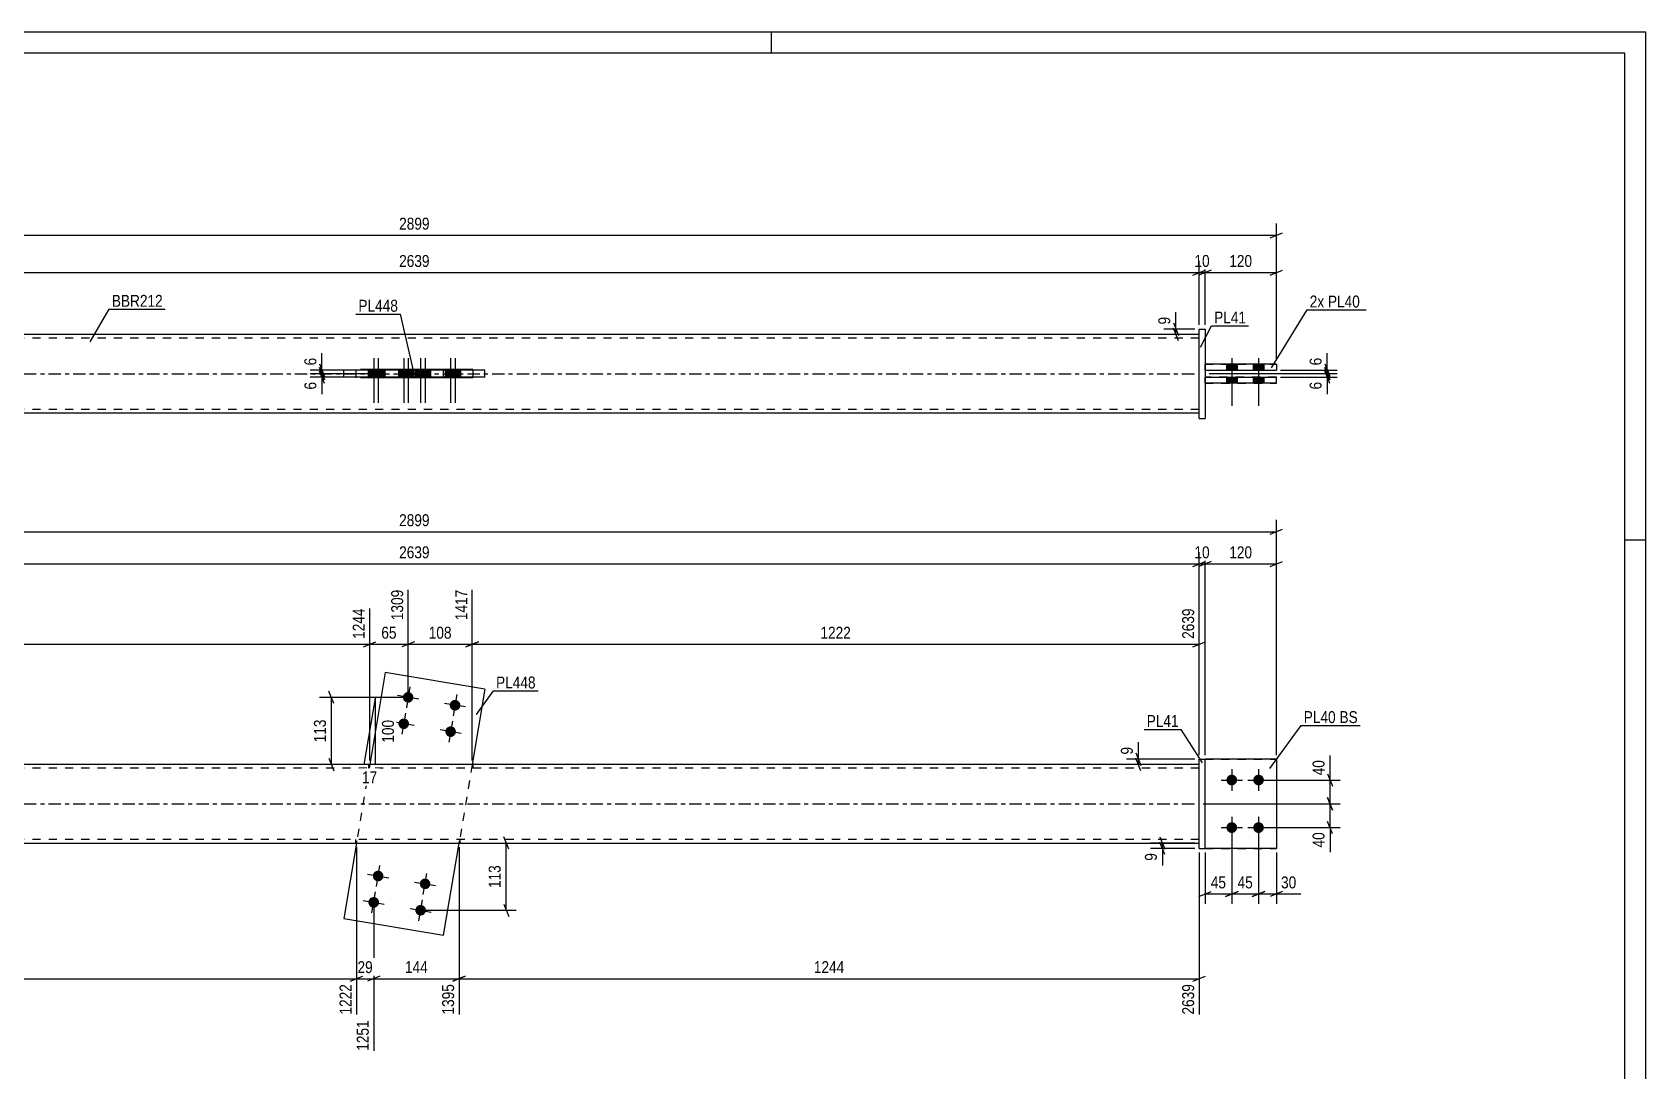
# Model space of a CAD drawing. Header units: millimetres. Extents: x 0 to 594, y 0 to 420.
# Drawn here: x 206.4 to 594, y 170.5 to 420 of the extents above; entities that cross this region are included whole.
import ezdxf

# ---------------------------------------------------------------- set-up
doc = ezdxf.new("R2010")
doc.units = ezdxf.units.MM
doc.linetypes.add('DXK_LINE_DOT2', pattern=[3.9198, 1.9599, -1.9599])
doc.linetypes.add('DXK_LINE_DOT3', pattern=[5.9187, 2.979, -0.9799, 0.9799, -0.9799])
doc.styles.add('Arial Narrow', font='ARIALN.TTF', dxfattribs={"height": 0.2})

# ---------------------------------------------------------------- blocks, each defined once
blk = doc.blocks.new('Unknown-582682783-1128')
at = {"color": 5, "linetype": 'Continuous'}
for p, q in [((594, 420), (0, 420)), ((384, 415), (384, 420)), ((594, 0), (594, 420)), ((589, 415), (5, 415)), ((589, 5), (589, 415)), ((594, 298), (589, 298))]:
    blk.add_line(p, q, dxfattribs=at)
blk = doc.blocks.new('Bolt-582682783-1978 - 1949')
at = {"linetype": 'Continuous'}
for points in [[(494.56, 241.66), (494.83, 241.63), (495.09, 241.55), (495.32, 241.42), (495.52, 241.24), (495.68, 241.02), (495.79, 240.77), (495.84, 240.51), (495.84, 240.24), (495.79, 239.98), (495.68, 239.73), (495.52, 239.52), (495.32, 239.34), (495.09, 239.2), (494.83, 239.12), (494.56, 239.09), (494.3, 239.12), (494.04, 239.2), (493.81, 239.34), (493.61, 239.52), (493.45, 239.73), (493.34, 239.98), (493.28, 240.24), (493.28, 240.51), (493.34, 240.77), (493.45, 241.02), (493.61, 241.24), (493.81, 241.42), (494.04, 241.55), (494.3, 241.63)], [(500.99, 241.66), (501.26, 241.63), (501.52, 241.55), (501.75, 241.42), (501.95, 241.24), (502.11, 241.02), (502.21, 240.77), (502.27, 240.51), (502.27, 240.24), (502.21, 239.98), (502.11, 239.73), (501.95, 239.52), (501.75, 239.34), (501.52, 239.2), (501.26, 239.12), (500.99, 239.09), (500.72, 239.12), (500.47, 239.2), (500.24, 239.34), (500.04, 239.52), (499.88, 239.73), (499.77, 239.98), (499.71, 240.24), (499.71, 240.51), (499.77, 240.77), (499.88, 241.02), (500.04, 241.24), (500.24, 241.42), (500.47, 241.55), (500.72, 241.63)], [(494.56, 230.23), (494.83, 230.2), (495.09, 230.12), (495.32, 229.99), (495.52, 229.81), (495.68, 229.59), (495.79, 229.34), (495.84, 229.08), (495.84, 228.81), (495.79, 228.55), (495.68, 228.3), (495.52, 228.09), (495.32, 227.91), (495.09, 227.77), (494.83, 227.69), (494.56, 227.66), (494.3, 227.69), (494.04, 227.77), (493.81, 227.91), (493.61, 228.09), (493.45, 228.3), (493.34, 228.55), (493.28, 228.81), (493.28, 229.08), (493.34, 229.34), (493.45, 229.59), (493.61, 229.81), (493.81, 229.99), (494.04, 230.12), (494.3, 230.2)], [(500.99, 230.23), (501.26, 230.2), (501.52, 230.12), (501.75, 229.99), (501.95, 229.81), (502.11, 229.59), (502.21, 229.34), (502.27, 229.08), (502.27, 228.81), (502.21, 228.55), (502.11, 228.3), (501.95, 228.09), (501.75, 227.91), (501.52, 227.77), (501.26, 227.69), (500.99, 227.66), (500.72, 227.69), (500.47, 227.77), (500.24, 227.91), (500.04, 228.09), (499.88, 228.3), (499.77, 228.55), (499.71, 228.81), (499.71, 229.08), (499.77, 229.34), (499.88, 229.59), (500.04, 229.81), (500.24, 229.99), (500.47, 230.12), (500.72, 230.2)]]:
    blk.add_hatch(color=1, dxfattribs=at).paths.add_polyline_path(points)
at = {"color": 1, "linetype": 'Continuous'}
for p, q in [((491.99, 240.38), (497.13, 240.38)), ((494.56, 242.95), (494.56, 237.8)), ((498.42, 240.38), (503.56, 240.38)), ((500.99, 242.95), (500.99, 237.8)), ((491.99, 228.95), (497.13, 228.95)), ((494.56, 231.52), (494.56, 226.38)), ((498.42, 228.95), (503.56, 228.95)), ((500.99, 231.52), (500.99, 226.38))]:
    blk.add_line(p, q, dxfattribs=at)
blk = doc.blocks.new('Part-582682783-1956 - 1949')
at = {"color": 7, "linetype": 'DXK_LINE_DOT2'}
for p, q in [((488.13, 245.38), (505.28, 245.38)), ((488.13, 223.95), (488.13, 245.38)), ((488.13, 245.38), (505.28, 245.38)), ((505.28, 245.38), (505.28, 245.38)), ((505.28, 245.38), (505.28, 223.95)), ((488.13, 223.95), (488.13, 223.95)), ((488.13, 223.95), (505.28, 223.95)), ((488.13, 223.95), (505.28, 223.95))]:
    blk.add_line(p, q, dxfattribs=at)
blk = doc.blocks.new('Part-582682783-1957 - 1949')
at = {"color": 2, "linetype": 'Continuous'}
for p, q in [((486.71, 245.38), (488.13, 245.38)), ((486.71, 223.95), (486.71, 245.38)), ((488.13, 223.95), (488.13, 245.38)), ((486.71, 223.95), (486.71, 223.95)), ((486.71, 223.95), (488.13, 223.95))]:
    blk.add_line(p, q, dxfattribs=at)
at = {"color": 7, "linetype": 'DXK_LINE_DOT2'}
for p, q in [((486.71, 245.38), (488.13, 245.38)), ((486.71, 223.95), (488.13, 223.95))]:
    blk.add_line(p, q, dxfattribs=at)
blk = doc.blocks.new('Part-582682783-1977 - 1949')
at = {"color": 2, "linetype": 'Continuous'}
for p, q in [((291.2, 266.23), (287.48, 244.09)), ((315.15, 262.21), (291.2, 266.23)), ((315.15, 262.21), (312.1, 244.09)), ((284.31, 225.23), (281.27, 207.12)), ((305.22, 203.09), (308.94, 225.23)), ((281.27, 207.12), (305.22, 203.09))]:
    blk.add_line(p, q, dxfattribs=at)
at = {"color": 7, "linetype": 'DXK_LINE_DOT2'}
for p, q in [((287.48, 244.09), (284.33, 225.36)), ((312.1, 244.09), (308.96, 225.36)), ((284.31, 225.23), (284.4, 225.74)), ((284.33, 225.36), (284.31, 225.23)), ((308.94, 225.23), (309.02, 225.74)), ((308.96, 225.36), (308.94, 225.23))]:
    blk.add_line(p, q, dxfattribs=at)
blk = doc.blocks.new('Bolt-582682783-1980 - 1949')
at = {"linetype": 'Continuous'}
for points in [[(297.98, 260.02, -1), (295.44, 260.45, -1)], [(309.25, 258.13, -1), (306.71, 258.55, -1)], [(296.91, 253.68, -1), (294.38, 254.11, -1)], [(308.18, 251.79, -1), (305.65, 252.21, -1)]]:
    blk.add_hatch(color=1, dxfattribs=at).paths.add_polyline_path(points)
at = {"color": 1, "linetype": 'Continuous'}
for p, q in [((299.24, 259.81), (294.17, 260.66)), ((297.13, 262.77), (296.28, 257.7)), ((308.4, 260.88), (307.55, 255.81)), ((296.07, 256.43), (295.22, 251.36)), ((310.52, 257.92), (305.44, 258.77)), ((298.18, 253.47), (293.11, 254.32)), ((309.45, 251.58), (304.38, 252.43)), ((307.34, 254.54), (306.49, 249.47))]:
    blk.add_line(p, q, dxfattribs=at)
blk = doc.blocks.new('Bolt-582682783-1981 - 1949')
at = {"linetype": 'Continuous'}
for points in [[(288.23, 217.53, -1), (290.77, 217.11, -1)], [(299.51, 215.64, -1), (302.04, 215.22, -1)], [(287.17, 211.19, -1), (289.71, 210.77, -1)], [(298.44, 209.3, -1), (300.98, 208.88, -1)]]:
    blk.add_hatch(color=1, dxfattribs=at).paths.add_polyline_path(points)
at = {"color": 1, "linetype": 'Continuous'}
for p, q in [((286.97, 217.75), (292.04, 216.9)), ((289.08, 214.79), (289.93, 219.86)), ((300.35, 212.89), (301.2, 217.96)), ((288.01, 208.45), (288.86, 213.52)), ((298.24, 215.85), (303.31, 215)), ((285.9, 211.41), (290.97, 210.56)), ((297.17, 209.51), (302.24, 208.66)), ((299.28, 206.55), (300.13, 211.62))]:
    blk.add_line(p, q, dxfattribs=at)
blk = doc.blocks.new('Part-582682783-1987 - 1949')
at = {"color": 2, "linetype": 'Continuous'}
for p, q in [((505.28, 245.38), (488.13, 245.38)), ((505.28, 245.38), (505.28, 245.38)), ((505.28, 245.38), (505.28, 223.95)), ((505.28, 223.95), (488.13, 223.95))]:
    blk.add_line(p, q, dxfattribs=at)
at = {"color": 7, "linetype": 'DXK_LINE_DOT2'}
for p, q in [((505.28, 245.38), (488.13, 245.38)), ((488.13, 245.38), (488.13, 245.38)), ((488.13, 223.95), (488.13, 245.38)), ((505.28, 245.38), (505.28, 245.38)), ((505.28, 223.95), (488.13, 223.95))]:
    blk.add_line(p, q, dxfattribs=at)
blk = doc.blocks.new('Part-582682783-1992 - 1949')
at = {"linetype": 'Continuous'}
blk.add_hatch(color=2, dxfattribs=at).paths.add_polyline_path([(152.57, 225.23), (151.77, 226.63), (153.37, 226.63)])
at = {"color": 2, "linetype": 'Continuous'}
for p, q in [((486.71, 244.09), (109.71, 244.09)), ((109.71, 225.23), (486.71, 225.23)), ((152.57, 225.23), (151.77, 226.63)), ((151.77, 226.63), (153.37, 226.63)), ((153.37, 226.63), (152.57, 225.23))]:
    blk.add_line(p, q, dxfattribs=at)
at = {"color": 7, "linetype": 'DXK_LINE_DOT2'}
for p, q in [((109.71, 225.23), (109.71, 244.09)), ((486.71, 243.23), (109.71, 243.23)), ((287.19, 244.09), (287.19, 243.23)), ((312.25, 244.09), (312.25, 243.23)), ((486.71, 225.23), (486.71, 244.09)), ((486.71, 226.09), (109.71, 226.09)), ((284.17, 225.23), (284.17, 226.09)), ((284.17, 225.36), (284.17, 225.23)), ((309.22, 225.23), (309.22, 226.09)), ((309.22, 225.36), (309.22, 225.23))]:
    blk.add_line(p, q, dxfattribs=at)
at = {"color": 7, "linetype": 'DXK_LINE_DOT3'}
blk.add_line((109.71, 234.66), (486.71, 234.66), dxfattribs=at)
at = {"color": 2, "linetype": 'Continuous'}
blk.add_circle((152.57, 226.13), 1, dxfattribs=at)
blk = doc.blocks.new('Bolt-582682783-2427 - 2420')
at = {"linetype": 'Continuous'}
for points in [[(495.85, 340.29), (493.28, 340.29), (493.28, 338.86), (495.85, 338.86)], [(495.85, 340.29), (493.28, 340.29), (493.28, 338.86), (495.85, 338.86)], [(502.28, 340.29), (499.71, 340.29), (499.71, 338.86), (502.28, 338.86)], [(502.28, 340.29), (499.71, 340.29), (499.71, 338.86), (502.28, 338.86)], [(495.85, 337.14), (493.28, 337.14), (493.28, 335.71), (495.85, 335.71)], [(495.85, 337.14), (493.28, 337.14), (493.28, 335.71), (495.85, 335.71)], [(502.28, 337.14), (499.71, 337.14), (499.71, 335.71), (502.28, 335.71)], [(502.28, 337.14), (499.71, 337.14), (499.71, 335.71), (502.28, 335.71)]]:
    blk.add_hatch(color=1, dxfattribs=at).paths.add_polyline_path(points)
at = {"color": 1, "linetype": 'Continuous'}
for p, q in [((494.56, 341.72), (494.56, 330.29)), ((494.56, 341.72), (494.56, 330.29)), ((500.99, 341.72), (500.99, 330.29)), ((500.99, 341.72), (500.99, 330.29)), ((493.28, 340.29), (493.28, 338.86)), ((493.28, 340.29), (493.28, 338.86)), ((495.85, 340.29), (495.85, 338.86)), ((495.85, 340.29), (495.85, 338.86)), ((499.71, 340.29), (499.71, 338.86)), ((499.71, 340.29), (499.71, 338.86)), ((502.28, 340.29), (502.28, 338.86)), ((502.28, 340.29), (502.28, 338.86)), ((493.28, 337.14), (493.28, 335.71)), ((493.28, 337.14), (493.28, 335.71)), ((495.85, 337.14), (495.85, 335.71)), ((495.85, 337.14), (495.85, 335.71)), ((499.71, 337.14), (499.71, 335.71)), ((499.71, 337.14), (499.71, 335.71)), ((502.28, 337.14), (502.28, 335.71)), ((502.28, 337.14), (502.28, 335.71))]:
    blk.add_line(p, q, dxfattribs=at)
blk = doc.blocks.new('Part-582682783-2433 - 2420')
at = {"color": 7, "linetype": 'DXK_LINE_DOT2'}
for p, q in [((281.27, 337.12), (281.27, 338.83)), ((287.19, 338.83), (281.27, 338.83)), ((305.22, 337.12), (305.22, 338.83)), ((287.19, 337.12), (281.27, 337.12))]:
    blk.add_line(p, q, dxfattribs=at)
at = {"color": 2, "linetype": 'Continuous'}
for p, q in [((315.15, 338.83), (287.19, 338.83)), ((291.2, 337.12), (291.2, 338.83)), ((315.15, 337.12), (315.15, 338.83)), ((315.15, 337.12), (287.19, 337.12))]:
    blk.add_line(p, q, dxfattribs=at)
blk = doc.blocks.new('Part-582682783-2448 - 2420')
at = {"color": 2, "linetype": 'Continuous'}
for p, q in [((505.28, 340.29), (488.13, 340.29)), ((488.13, 338.86), (488.13, 340.29)), ((488.13, 338.86), (488.13, 338.86)), ((488.13, 338.86), (505.28, 338.86)), ((505.28, 340.29), (505.28, 338.86))]:
    blk.add_line(p, q, dxfattribs=at)
at = {"color": 7, "linetype": 'DXK_LINE_DOT2'}
for p, q in [((488.13, 340.29), (488.13, 340.29)), ((488.13, 340.29), (505.28, 340.29)), ((488.13, 338.86), (505.28, 338.86)), ((505.28, 340.29), (505.28, 340.29))]:
    blk.add_line(p, q, dxfattribs=at)
blk = doc.blocks.new('Part-582682783-2453 - 2420')
at = {"color": 2, "linetype": 'Continuous'}
for p, q in [((488.13, 337.14), (505.28, 337.14)), ((488.13, 335.71), (488.13, 337.14)), ((505.28, 335.71), (488.13, 335.71)), ((505.28, 335.71), (505.28, 337.14))]:
    blk.add_line(p, q, dxfattribs=at)
at = {"color": 7, "linetype": 'DXK_LINE_DOT2'}
for p, q in [((505.28, 337.14), (488.13, 337.14)), ((488.13, 335.71), (505.28, 335.71))]:
    blk.add_line(p, q, dxfattribs=at)
blk = doc.blocks.new('Part-582682783-2458 - 2420')
at = {"linetype": 'Continuous'}
blk.add_hatch(color=2, dxfattribs=at).paths.add_polyline_path([(152.57, 337.98), (151.77, 339.38), (153.37, 339.38)])
at = {"color": 2, "linetype": 'Continuous'}
for p, q in [((486.71, 347.4), (109.71, 347.4)), ((152.57, 337.98), (151.77, 339.38)), ((151.77, 339.38), (153.37, 339.38)), ((153.37, 339.38), (152.57, 337.98)), ((312.25, 338.98), (287.19, 338.98)), ((287.19, 336.98), (287.19, 338.98)), ((309.22, 338.83), (309.22, 338.98)), ((312.25, 338.83), (312.25, 338.98)), ((312.25, 336.98), (287.19, 336.98)), ((309.22, 336.98), (309.22, 337.12)), ((312.25, 336.98), (312.25, 337.12)), ((109.71, 328.55), (486.71, 328.55))]:
    blk.add_line(p, q, dxfattribs=at)
at = {"color": 7, "linetype": 'DXK_LINE_DOT2'}
for p, q in [((109.71, 347.4), (109.71, 328.55)), ((486.71, 346.55), (109.71, 346.55)), ((486.71, 328.55), (486.71, 347.4)), ((284.17, 338.98), (284.17, 336.98)), ((287.19, 338.98), (284.17, 338.98)), ((309.22, 338.98), (309.22, 337.12)), ((312.25, 338.98), (312.25, 337.12)), ((287.19, 336.98), (284.17, 336.98)), ((486.71, 329.4), (109.71, 329.4))]:
    blk.add_line(p, q, dxfattribs=at)
at = {"color": 7, "linetype": 'DXK_LINE_DOT3'}
blk.add_line((109.71, 337.98), (486.71, 337.98), dxfattribs=at)
at = {"color": 2, "linetype": 'Continuous'}
blk.add_circle((152.57, 338.88), 1, dxfattribs=at)
blk = doc.blocks.new('Bolt-582682783-2464 - 2420')
at = {"linetype": 'Continuous'}
for points in [[(296.93, 338.83), (294.36, 338.83), (294.36, 337.12), (296.93, 337.12)], [(297.99, 338.83), (295.42, 338.83), (295.42, 337.12), (297.99, 337.12)], [(308.2, 338.83), (305.63, 338.83), (305.63, 337.12), (308.2, 337.12)], [(309.26, 338.83), (306.69, 338.83), (306.69, 337.12), (309.26, 337.12)]]:
    blk.add_hatch(color=1, dxfattribs=at).paths.add_polyline_path(points)
at = {"color": 1, "linetype": 'Continuous'}
for p, q in [((295.64, 341.69), (295.64, 330.98)), ((296.71, 341.69), (296.71, 330.98)), ((306.91, 341.69), (306.91, 330.98)), ((307.98, 341.69), (307.98, 330.98)), ((294.36, 338.83), (294.36, 337.12)), ((295.42, 338.83), (295.42, 337.12)), ((296.93, 338.83), (296.93, 337.12)), ((297.99, 338.83), (297.99, 337.12)), ((305.63, 338.83), (305.63, 337.12)), ((306.69, 338.83), (306.69, 337.12)), ((308.2, 338.83), (308.2, 337.12)), ((309.26, 338.83), (309.26, 337.12))]:
    blk.add_line(p, q, dxfattribs=at)
blk = doc.blocks.new('Bolt-582682783-2465 - 2420')
at = {"linetype": 'Continuous'}
for points in [[(287.15, 337.12), (289.72, 337.12), (289.72, 338.83), (287.15, 338.83)], [(288.22, 337.12), (290.79, 337.12), (290.79, 338.83), (288.22, 338.83)], [(298.42, 337.12), (300.99, 337.12), (300.99, 338.83), (298.42, 338.83)], [(299.49, 337.12), (302.06, 337.12), (302.06, 338.83), (299.49, 338.83)]]:
    blk.add_hatch(color=1, dxfattribs=at).paths.add_polyline_path(points)
at = {"color": 1, "linetype": 'Continuous'}
for p, q in [((288.44, 341.69), (288.44, 330.98)), ((289.5, 341.69), (289.5, 330.98)), ((299.71, 341.69), (299.71, 330.98)), ((300.77, 341.69), (300.77, 330.98)), ((287.15, 338.83), (287.15, 337.12)), ((288.22, 338.83), (288.22, 337.12)), ((289.72, 338.83), (289.72, 337.12)), ((290.79, 338.83), (290.79, 337.12)), ((298.42, 338.83), (298.42, 337.12)), ((299.49, 338.83), (299.49, 337.12)), ((300.99, 338.83), (300.99, 337.12)), ((302.06, 338.83), (302.06, 337.12))]:
    blk.add_line(p, q, dxfattribs=at)
blk = doc.blocks.new('Part-582682783-2470 - 2420')
at = {"color": 2, "linetype": 'Continuous'}
for p, q in [((486.71, 348.69), (486.71, 348.69)), ((486.71, 327.26), (486.71, 348.69)), ((486.71, 348.69), (488.13, 348.69)), ((488.13, 348.69), (488.13, 348.69)), ((488.13, 348.69), (488.13, 327.26)), ((486.71, 327.26), (488.13, 327.26)), ((486.71, 327.26), (486.71, 327.26)), ((488.13, 327.26), (488.13, 327.26))]:
    blk.add_line(p, q, dxfattribs=at)
at = {"color": 7, "linetype": 'DXK_LINE_DOT2'}
for p, q in [((486.71, 348.69), (486.71, 348.69)), ((486.71, 348.69), (488.13, 348.69)), ((486.71, 327.26), (488.13, 327.26))]:
    blk.add_line(p, q, dxfattribs=at)
blk = doc.blocks.new('AngleDimension-582682783-4235 - 1949')
at = {"color": 7, "linetype": 'Continuous'}
for p, q in [((288.79, 260.07), (286.1, 244.09)), ((288.79, 260.07), (288.79, 244.09)), ((311.1, 244.09), (286.1, 244.09)), ((288.79, 244.09), (286.1, 244.09))]:
    blk.add_line(p, q, dxfattribs=at)
at = {"color": 0}
for points in [[(293.89, 255.42), (289.69, 255.42), (289.69, 248.74), (293.89, 248.74)], [(289.87, 238.99), (289.87, 243.19), (285.02, 243.19), (285.02, 238.99)]]:
    blk.add_wipeout(points, dxfattribs=at)
at = {"color": 3, "style": 'Arial Narrow'}
blk.add_text('100', height=2.863, rotation=90.0002, dxfattribs=at).set_placement((293.29, 249.34))
blk.add_text('17', height=2.863, dxfattribs=at).set_placement((285.62, 239.59))
blk = doc.blocks.new('StraightDimension-582682783-2083 - 1949')
at = {"color": 7, "linetype": 'Continuous'}
for p, q in [((485.71, 245.38), (469.28, 245.38)), ((471.53, 246.88), (472.73, 243.88)), ((472.73, 242.59), (471.53, 245.59)), ((472.13, 244.09), (472.13, 245.38)), ((485.71, 244.09), (469.28, 244.09))]:
    blk.add_line(p, q, dxfattribs=at)
at = {"color": 0}
blk.add_wipeout([(471.38, 248.93), (467.18, 248.93), (467.18, 245.9), (471.38, 245.9)], dxfattribs=at)
at = {"color": 7, "linetype": 'Continuous'}
blk.add_line((472.13, 245.38), (472.13, 249.45), dxfattribs=at)
blk.add_line((472.13, 245.38), (472.13, 249.45), dxfattribs=at)
at = {"color": 3, "style": 'Arial Narrow'}
blk.add_text('9', height=2.86, rotation=90.0002, dxfattribs=at).set_placement((470.78, 246.5))
blk = doc.blocks.new('StraightDimension-582682783-2177 - 1949')
at = {"color": 7, "linetype": 'Continuous'}
for p, q in [((500.99, 227.95), (500.99, 210.6)), ((505.28, 222.95), (505.28, 210.6)), ((499.49, 212.4), (502.49, 213.6)), ((506.78, 213.6), (503.78, 212.4)), ((500.99, 213), (505.28, 213))]:
    blk.add_line(p, q, dxfattribs=at)
at = {"color": 0}
blk.add_wipeout([(510.66, 213.75), (510.66, 217.95), (505.8, 217.95), (505.8, 213.75)], dxfattribs=at)
at = {"color": 7, "linetype": 'Continuous'}
blk.add_line((505.28, 213), (511.18, 213), dxfattribs=at)
blk.add_line((505.28, 213), (511.18, 213), dxfattribs=at)
at = {"color": 3, "style": 'Arial Narrow'}
blk.add_text('30', height=2.863, dxfattribs=at).set_placement((506.4, 214.35))
blk = doc.blocks.new('StraightDimension-582682783-2140 - 1949')
at = {"color": 7, "linetype": 'Continuous'}
for p, q in [((299.21, 225.23), (322.67, 225.23)), ((320.87, 223.73), (319.67, 226.73)), ((320.27, 209.09), (320.27, 225.23)), ((319.67, 210.59), (320.87, 207.59)), ((300.71, 209.09), (322.67, 209.09))]:
    blk.add_line(p, q, dxfattribs=at)
at = {"color": 0}
blk.add_wipeout([(319.52, 220.5), (315.32, 220.5), (315.32, 213.82), (319.52, 213.82)], dxfattribs=at)
at = {"color": 3, "style": 'Arial Narrow'}
blk.add_text('113', height=2.863, rotation=90.0002, dxfattribs=at).set_placement((318.92, 214.42))
blk = doc.blocks.new('StraightDimension-582682783-2111 - 1949')
at = {"color": 7, "linetype": 'Continuous'}
for p, q in [((487.71, 234.66), (520.59, 234.66)), ((517.59, 236.16), (518.79, 233.16)), ((518.19, 228.95), (518.19, 234.66)), ((501.99, 228.95), (520.59, 228.95)), ((518.79, 227.45), (517.59, 230.45))]:
    blk.add_line(p, q, dxfattribs=at)
at = {"color": 0}
blk.add_wipeout([(517.44, 228.42), (513.24, 228.42), (513.24, 223.57), (517.44, 223.57)], dxfattribs=at)
at = {"color": 7, "linetype": 'Continuous'}
blk.add_line((518.19, 228.95), (518.19, 223.04), dxfattribs=at)
blk.add_line((518.19, 228.95), (518.19, 223.04), dxfattribs=at)
at = {"color": 3, "style": 'Arial Narrow'}
blk.add_text('40', height=2.863, rotation=90.0002, dxfattribs=at).set_placement((516.84, 224.17))
blk = doc.blocks.new('StraightDimension-582682783-1995 - 1949')
at = {"color": 7, "linetype": 'Continuous'}
for p, q in [((488.13, 246.38), (488.13, 295.14)), ((505.28, 246.38), (505.28, 295.14)), ((489.63, 292.89), (486.63, 291.69)), ((488.13, 292.29), (505.28, 292.29)), ((503.78, 291.69), (506.78, 292.89))]:
    blk.add_line(p, q, dxfattribs=at)
at = {"color": 0}
blk.add_wipeout([(500.05, 293.04), (500.05, 297.24), (493.36, 297.24), (493.36, 293.04)], dxfattribs=at)
at = {"color": 3, "style": 'Arial Narrow'}
blk.add_text('120', height=2.863, dxfattribs=at).set_placement((493.96, 293.64))
blk = doc.blocks.new('StraightDimension-582682783-2017 - 1949')
at = {"color": 7, "linetype": 'Continuous'}
for p, q in [((486.71, 246.38), (486.71, 295.14)), ((488.13, 246.38), (488.13, 295.14)), ((485.21, 291.69), (488.21, 292.89)), ((489.63, 292.89), (486.63, 291.69)), ((486.71, 292.29), (488.13, 292.29))]:
    blk.add_line(p, q, dxfattribs=at)
at = {"color": 0}
blk.add_wipeout([(489.85, 293.04), (489.85, 297.24), (484.99, 297.24), (484.99, 293.04)], dxfattribs=at)
at = {"color": 3, "style": 'Arial Narrow'}
blk.add_text('10', height=2.863, dxfattribs=at).set_placement((485.59, 293.64))
blk = doc.blocks.new('StraightDimension-582682783-2034 - 1949')
at = {"color": 7, "linetype": 'Continuous'}
for p, q in [((109.71, 246.38), (109.71, 295.14)), ((486.71, 246.38), (486.71, 295.14)), ((111.21, 292.89), (108.21, 291.69)), ((109.71, 292.29), (486.71, 292.29)), ((485.21, 291.69), (488.21, 292.89))]:
    blk.add_line(p, q, dxfattribs=at)
at = {"color": 0}
blk.add_wipeout([(302.46, 293.04), (302.46, 297.24), (293.95, 297.24), (293.95, 293.04)], dxfattribs=at)
at = {"color": 3, "style": 'Arial Narrow'}
blk.add_text('2639', height=2.863, dxfattribs=at).set_placement((294.55, 293.64))
blk = doc.blocks.new('StraightDimension-582682783-3037 - 1949')
at = {"color": 7, "linetype": 'Continuous'}
for p, q in [((287.48, 245.09), (287.48, 281.6)), ((109.71, 245.09), (109.71, 276.11)), ((111.21, 273.58), (108.21, 272.38)), ((109.71, 272.98), (287.48, 272.98)), ((285.98, 272.38), (288.98, 273.58))]:
    blk.add_line(p, q, dxfattribs=at)
at = {"color": 0, "linetype": 'Continuous'}
for points in [[(286.88, 282.2), (282.68, 282.2), (282.68, 273.68), (286.88, 273.68)], [(109.11, 276.71), (104.91, 276.71), (104.91, 273.68), (109.11, 273.68)]]:
    blk.add_wipeout(points, dxfattribs=at)
at = {"color": 0}
blk.add_wipeout([(202.85, 273.73), (202.85, 277.93), (194.34, 277.93), (194.34, 273.73)], dxfattribs=at)
at = {"color": 3, "linetype": 'Continuous', "style": 'Arial Narrow'}
for s, height, p in [('1244', 2.863, (286.28, 274.28)), ('0', 2.86, (108.51, 274.28))]:
    blk.add_text(s, height=height, rotation=90.0002, dxfattribs=at).set_placement(p)
at = {"color": 3, "style": 'Arial Narrow'}
blk.add_text('1244', height=2.863, dxfattribs=at).set_placement((194.94, 274.33))
blk = doc.blocks.new('StraightDimension-582682783-2909 - 1949')
at = {"color": 7, "linetype": 'Continuous'}
for p, q in [((308.94, 224.23), (308.94, 184.04)), ((288.44, 209.98), (288.44, 175.34)), ((289.94, 193.25), (286.94, 192.05)), ((288.44, 192.65), (308.94, 192.65)), ((307.44, 192.05), (310.44, 193.25))]:
    blk.add_line(p, q, dxfattribs=at)
at = {"color": 0}
blk.add_wipeout([(302.03, 193.4), (302.03, 197.6), (295.35, 197.6), (295.35, 193.4)], dxfattribs=at)
at = {"color": 0, "linetype": 'Continuous'}
blk.add_wipeout([(308.34, 191.95), (304.14, 191.95), (304.14, 183.44), (308.34, 183.44)], dxfattribs=at)
at = {"color": 3, "style": 'Arial Narrow'}
blk.add_text('144', height=2.863, dxfattribs=at).set_placement((295.95, 194))
at = {"color": 3, "linetype": 'Continuous', "style": 'Arial Narrow'}
blk.add_text('1395', height=2.863, rotation=90.0002, dxfattribs=at).set_placement((307.74, 184.04))
blk = doc.blocks.new('StraightDimension-582682783-2090 - 1949')
at = {"color": 7, "linetype": 'Continuous'}
for p, q in [((295.71, 260.23), (275.45, 260.23)), ((278.9, 258.73), (277.7, 261.73)), ((278.3, 244.09), (278.3, 260.23)), ((277.7, 245.59), (278.9, 242.59)), ((286.48, 244.09), (275.45, 244.09))]:
    blk.add_line(p, q, dxfattribs=at)
at = {"color": 0}
blk.add_wipeout([(277.55, 255.5), (273.35, 255.5), (273.35, 248.82), (277.55, 248.82)], dxfattribs=at)
at = {"color": 3, "style": 'Arial Narrow'}
blk.add_text('113', height=2.863, rotation=90.0002, dxfattribs=at).set_placement((276.95, 249.42))
blk = doc.blocks.new('StraightDimension-582682783-2126 - 1949')
at = {"color": 7, "linetype": 'Continuous'}
for p, q in [((501.99, 240.38), (520.59, 240.38)), ((517.59, 241.88), (518.79, 238.88)), ((518.19, 234.66), (518.19, 240.38)), ((487.71, 234.66), (520.59, 234.66)), ((518.79, 233.16), (517.59, 236.16))]:
    blk.add_line(p, q, dxfattribs=at)
at = {"color": 0}
blk.add_wipeout([(517.44, 245.76), (513.24, 245.76), (513.24, 240.9), (517.44, 240.9)], dxfattribs=at)
at = {"color": 7, "linetype": 'Continuous'}
blk.add_line((518.19, 240.38), (518.19, 246.28), dxfattribs=at)
blk.add_line((518.19, 240.38), (518.19, 246.28), dxfattribs=at)
at = {"color": 3, "style": 'Arial Narrow'}
blk.add_text('40', height=2.863, rotation=90.0002, dxfattribs=at).set_placement((516.84, 241.5))
blk = doc.blocks.new('StraightDimension-582682783-2151 - 1949')
at = {"color": 7, "linetype": 'Continuous'}
for p, q in [((494.56, 227.95), (494.56, 210.6)), ((488.13, 222.95), (488.13, 210.6)), ((486.63, 212.4), (489.63, 213.6)), ((496.06, 213.6), (493.06, 212.4)), ((488.13, 213), (494.56, 213))]:
    blk.add_line(p, q, dxfattribs=at)
at = {"color": 0}
blk.add_wipeout([(493.78, 213.75), (493.78, 217.95), (488.92, 217.95), (488.92, 213.75)], dxfattribs=at)
at = {"color": 3, "style": 'Arial Narrow'}
blk.add_text('45', height=2.863, dxfattribs=at).set_placement((489.52, 214.35))
blk = doc.blocks.new('StraightDimension-582682783-2167 - 1949')
at = {"color": 7, "linetype": 'Continuous'}
for p, q in [((494.56, 227.95), (494.56, 210.6)), ((500.99, 227.95), (500.99, 210.6)), ((493.06, 212.4), (496.06, 213.6)), ((502.49, 213.6), (499.49, 212.4)), ((494.56, 213), (500.99, 213))]:
    blk.add_line(p, q, dxfattribs=at)
at = {"color": 0}
blk.add_wipeout([(500.21, 213.75), (500.21, 217.95), (495.35, 217.95), (495.35, 213.75)], dxfattribs=at)
at = {"color": 3, "style": 'Arial Narrow'}
blk.add_text('45', height=2.863, dxfattribs=at).set_placement((495.95, 214.35))
blk = doc.blocks.new('StraightDimension-582682783-2191 - 1949')
at = {"color": 7, "linetype": 'Continuous'}
for p, q in [((485.71, 225.23), (475.06, 225.23)), ((477.31, 226.73), (478.51, 223.73)), ((478.51, 222.45), (477.31, 225.45)), ((477.91, 223.95), (477.91, 225.23)), ((485.71, 223.95), (475.06, 223.95))]:
    blk.add_line(p, q, dxfattribs=at)
at = {"color": 0}
blk.add_wipeout([(477.16, 223.42), (472.96, 223.42), (472.96, 220.39), (477.16, 220.39)], dxfattribs=at)
at = {"color": 7, "linetype": 'Continuous'}
blk.add_line((477.91, 223.95), (477.91, 219.87), dxfattribs=at)
blk.add_line((477.91, 223.95), (477.91, 219.87), dxfattribs=at)
at = {"color": 3, "style": 'Arial Narrow'}
blk.add_text('9', height=2.86, rotation=90.0002, dxfattribs=at).set_placement((476.56, 220.99))
blk = doc.blocks.new('StraightDimension-582682783-2376 - 1949')
at = {"color": 7, "linetype": 'Continuous'}
for p, q in [((505.28, 246.38), (505.28, 302.86)), ((91.14, 300.01), (505.28, 300.01)), ((503.78, 299.41), (506.78, 300.61))]:
    blk.add_line(p, q, dxfattribs=at)
at = {"color": 0}
blk.add_wipeout([(302.46, 300.76), (302.46, 304.96), (293.95, 304.96), (293.95, 300.76)], dxfattribs=at)
at = {"color": 3, "style": 'Arial Narrow'}
blk.add_text('2899', height=2.863, dxfattribs=at).set_placement((294.55, 301.36))
blk = doc.blocks.new('StraightDimension-582682783-3036 - 1949')
at = {"color": 7, "linetype": 'Continuous'}
for p, q in [((296.71, 261.23), (296.71, 286.1)), ((287.48, 245.09), (287.48, 281.6)), ((285.98, 272.38), (288.98, 273.58)), ((287.48, 272.98), (296.71, 272.98)), ((298.21, 273.58), (295.21, 272.38))]:
    blk.add_line(p, q, dxfattribs=at)
at = {"color": 0}
blk.add_wipeout([(294.52, 273.73), (294.52, 277.93), (289.67, 277.93), (289.67, 273.73)], dxfattribs=at)
at = {"color": 0, "linetype": 'Continuous'}
blk.add_wipeout([(296.11, 286.7), (291.91, 286.7), (291.91, 278.18), (296.11, 278.18)], dxfattribs=at)
at = {"color": 3, "linetype": 'Continuous', "style": 'Arial Narrow'}
blk.add_text('1309', height=2.863, rotation=90.0002, dxfattribs=at).set_placement((295.51, 278.78))
at = {"color": 3, "style": 'Arial Narrow'}
blk.add_text('65', height=2.863, dxfattribs=at).set_placement((290.27, 274.33))
blk = doc.blocks.new('StraightDimension-582682783-2908 - 1949')
at = {"color": 7, "linetype": 'Continuous'}
for p, q in [((308.94, 224.23), (308.94, 184.04)), ((486.71, 222.95), (486.71, 184.04)), ((310.44, 193.25), (307.44, 192.05)), ((308.94, 192.65), (486.71, 192.65)), ((485.21, 192.05), (488.21, 193.25))]:
    blk.add_line(p, q, dxfattribs=at)
at = {"color": 0}
blk.add_wipeout([(402.08, 193.4), (402.08, 197.6), (393.57, 197.6), (393.57, 193.4)], dxfattribs=at)
at = {"color": 0, "linetype": 'Continuous'}
blk.add_wipeout([(486.11, 191.95), (481.91, 191.95), (481.91, 183.44), (486.11, 183.44)], dxfattribs=at)
at = {"color": 3, "style": 'Arial Narrow'}
blk.add_text('1244', height=2.863, dxfattribs=at).set_placement((394.17, 194))
at = {"color": 3, "linetype": 'Continuous', "style": 'Arial Narrow'}
blk.add_text('2639', height=2.863, rotation=90.0002, dxfattribs=at).set_placement((485.51, 184.04))
blk = doc.blocks.new('StraightDimension-582682783-2910 - 1949')
at = {"color": 7, "linetype": 'Continuous'}
for p, q in [((284.31, 224.23), (284.31, 184.04)), ((288.44, 209.98), (288.44, 175.34)), ((282.81, 192.05), (285.81, 193.25)), ((284.31, 192.65), (288.44, 192.65)), ((289.94, 193.25), (286.94, 192.05))]:
    blk.add_line(p, q, dxfattribs=at)
at = {"color": 0}
blk.add_wipeout([(288.8, 193.4), (288.8, 197.6), (283.95, 197.6), (283.95, 193.4)], dxfattribs=at)
at = {"color": 0, "linetype": 'Continuous'}
blk.add_wipeout([(287.84, 183.25), (283.64, 183.25), (283.64, 174.74), (287.84, 174.74)], dxfattribs=at)
at = {"color": 3, "style": 'Arial Narrow'}
blk.add_text('29', height=2.863, dxfattribs=at).set_placement((284.55, 194))
at = {"color": 3, "linetype": 'Continuous', "style": 'Arial Narrow'}
blk.add_text('1251', height=2.863, rotation=90.0002, dxfattribs=at).set_placement((287.24, 175.34))
blk = doc.blocks.new('StraightDimension-582682783-2911 - 1949')
at = {"color": 7, "linetype": 'Continuous'}
for p, q in [((109.71, 222.95), (109.71, 189.53)), ((284.31, 224.23), (284.31, 184.04)), ((111.21, 193.25), (108.21, 192.05)), ((109.71, 192.65), (284.31, 192.65)), ((282.81, 192.05), (285.81, 193.25))]:
    blk.add_line(p, q, dxfattribs=at)
at = {"color": 0}
blk.add_wipeout([(201.27, 193.4), (201.27, 197.6), (192.75, 197.6), (192.75, 193.4)], dxfattribs=at)
at = {"color": 0, "linetype": 'Continuous'}
for points in [[(109.11, 191.95), (104.91, 191.95), (104.91, 188.93), (109.11, 188.93)], [(283.71, 191.95), (279.51, 191.95), (279.51, 183.44), (283.71, 183.44)]]:
    blk.add_wipeout(points, dxfattribs=at)
at = {"color": 3, "style": 'Arial Narrow'}
blk.add_text('1222', height=2.863, dxfattribs=at).set_placement((193.35, 194))
at = {"color": 3, "linetype": 'Continuous', "style": 'Arial Narrow'}
for s, height, p in [('0', 2.86, (108.51, 189.53)), ('1222', 2.863, (283.11, 184.04))]:
    blk.add_text(s, height=height, rotation=90.0002, dxfattribs=at).set_placement(p)
blk = doc.blocks.new('StraightDimension-582682783-3034 - 1949')
at = {"color": 7, "linetype": 'Continuous'}
for p, q in [((312.1, 245.09), (312.1, 286.1)), ((486.71, 246.38), (486.71, 281.6)), ((313.6, 273.58), (310.6, 272.38)), ((312.1, 272.98), (486.71, 272.98)), ((485.21, 272.38), (488.21, 273.58))]:
    blk.add_line(p, q, dxfattribs=at)
at = {"color": 0, "linetype": 'Continuous'}
blk.add_wipeout([(486.11, 282.2), (481.91, 282.2), (481.91, 273.68), (486.11, 273.68)], dxfattribs=at)
at = {"color": 0}
blk.add_wipeout([(403.66, 273.73), (403.66, 277.93), (395.15, 277.93), (395.15, 273.73)], dxfattribs=at)
at = {"color": 3, "linetype": 'Continuous', "style": 'Arial Narrow'}
blk.add_text('2639', height=2.863, rotation=90.0002, dxfattribs=at).set_placement((485.51, 274.28))
at = {"color": 3, "style": 'Arial Narrow'}
blk.add_text('1222', height=2.863, dxfattribs=at).set_placement((395.75, 274.33))
blk = doc.blocks.new('StraightDimension-582682783-3035 - 1949')
at = {"color": 7, "linetype": 'Continuous'}
for p, q in [((296.71, 261.23), (296.71, 286.1)), ((312.1, 245.09), (312.1, 286.1)), ((298.21, 273.58), (295.21, 272.38)), ((296.71, 272.98), (312.1, 272.98)), ((310.6, 272.38), (313.6, 273.58))]:
    blk.add_line(p, q, dxfattribs=at)
at = {"color": 0}
blk.add_wipeout([(307.75, 273.73), (307.75, 277.93), (301.06, 277.93), (301.06, 273.73)], dxfattribs=at)
at = {"color": 0, "linetype": 'Continuous'}
blk.add_wipeout([(311.5, 286.7), (307.3, 286.7), (307.3, 278.18), (311.5, 278.18)], dxfattribs=at)
at = {"color": 3, "linetype": 'Continuous', "style": 'Arial Narrow'}
blk.add_text('1417', height=2.863, rotation=90.0002, dxfattribs=at).set_placement((310.9, 278.78))
at = {"color": 3, "style": 'Arial Narrow'}
blk.add_text('108', height=2.863, dxfattribs=at).set_placement((301.66, 274.33))
blk = doc.blocks.new('StraightDimension-582682783-2493 - 2420')
at = {"color": 7, "linetype": 'Continuous'}
for p, q in [((489.13, 338), (519.88, 338)), ((506.28, 338.86), (519.88, 338.86)), ((516.88, 340.36), (518.08, 337.36)), ((518.08, 336.5), (516.88, 339.5)), ((517.48, 338), (517.48, 338.86))]:
    blk.add_line(p, q, dxfattribs=at)
at = {"color": 0}
blk.add_wipeout([(516.73, 342.41), (512.53, 342.41), (512.53, 339.38), (516.73, 339.38)], dxfattribs=at)
at = {"color": 7, "linetype": 'Continuous'}
blk.add_line((517.48, 338.86), (517.48, 342.94), dxfattribs=at)
blk.add_line((517.48, 338.86), (517.48, 342.94), dxfattribs=at)
at = {"color": 3, "style": 'Arial Narrow'}
blk.add_text('6', height=2.86, rotation=90.0002, dxfattribs=at).set_placement((516.13, 339.98))
blk = doc.blocks.new('StraightDimension-582682783-2502 - 2420')
at = {"color": 7, "linetype": 'Continuous'}
for p, q in [((489.13, 338), (519.88, 338)), ((516.88, 339.5), (518.08, 336.5)), ((518.08, 335.64), (516.88, 338.64)), ((517.48, 337.14), (517.48, 338)), ((506.28, 337.14), (519.88, 337.14))]:
    blk.add_line(p, q, dxfattribs=at)
at = {"color": 0}
blk.add_wipeout([(516.73, 336.61), (512.53, 336.61), (512.53, 333.59), (516.73, 333.59)], dxfattribs=at)
at = {"color": 7, "linetype": 'Continuous'}
blk.add_line((517.48, 337.14), (517.48, 333.06), dxfattribs=at)
blk.add_line((517.48, 337.14), (517.48, 333.06), dxfattribs=at)
at = {"color": 3, "style": 'Arial Narrow'}
blk.add_text('6', height=2.86, rotation=90.0002, dxfattribs=at).set_placement((516.13, 334.19))
blk = doc.blocks.new('StraightDimension-582682783-2512 - 2420')
at = {"color": 7, "linetype": 'Continuous'}
for p, q in [((480.53, 350.19), (481.73, 347.19)), ((481.73, 345.9), (480.53, 348.9)), ((485.71, 348.69), (478.28, 348.69)), ((485.71, 347.4), (478.28, 347.4)), ((481.13, 347.4), (481.13, 348.69))]:
    blk.add_line(p, q, dxfattribs=at)
at = {"color": 0}
blk.add_wipeout([(480.38, 352.24), (476.18, 352.24), (476.18, 349.21), (480.38, 349.21)], dxfattribs=at)
at = {"color": 7, "linetype": 'Continuous'}
blk.add_line((481.13, 348.69), (481.13, 352.77), dxfattribs=at)
blk.add_line((481.13, 348.69), (481.13, 352.77), dxfattribs=at)
at = {"color": 3, "style": 'Arial Narrow'}
blk.add_text('9', height=2.86, rotation=90.0002, dxfattribs=at).set_placement((479.78, 349.81))
blk = doc.blocks.new('StraightDimension-582682783-2523 - 2420')
at = {"color": 7, "linetype": 'Continuous'}
for p, q in [((488.13, 349.69), (488.13, 365.13)), ((505.28, 341.29), (505.28, 365.13)), ((489.63, 362.88), (486.63, 361.68)), ((488.13, 362.28), (505.28, 362.28)), ((503.78, 361.68), (506.78, 362.88))]:
    blk.add_line(p, q, dxfattribs=at)
at = {"color": 0}
blk.add_wipeout([(500.05, 363.03), (500.05, 367.23), (493.36, 367.23), (493.36, 363.03)], dxfattribs=at)
at = {"color": 3, "style": 'Arial Narrow'}
blk.add_text('120', height=2.863, dxfattribs=at).set_placement((493.96, 363.63))
blk = doc.blocks.new('StraightDimension-582682783-2533 - 2420')
at = {"color": 7, "linetype": 'Continuous'}
for p, q in [((486.71, 349.69), (486.71, 365.13)), ((488.13, 349.69), (488.13, 365.13)), ((485.21, 361.68), (488.21, 362.88)), ((489.63, 362.88), (486.63, 361.68)), ((486.71, 362.28), (488.13, 362.28))]:
    blk.add_line(p, q, dxfattribs=at)
at = {"color": 0}
blk.add_wipeout([(489.85, 363.03), (489.85, 367.23), (484.99, 367.23), (484.99, 363.03)], dxfattribs=at)
at = {"color": 3, "style": 'Arial Narrow'}
blk.add_text('10', height=2.863, dxfattribs=at).set_placement((485.59, 363.63))
blk = doc.blocks.new('StraightDimension-582682783-2543 - 2420')
at = {"color": 7, "linetype": 'Continuous'}
for p, q in [((109.71, 349.69), (109.71, 365.13)), ((486.71, 349.69), (486.71, 365.13)), ((111.21, 362.88), (108.21, 361.68)), ((109.71, 362.28), (486.71, 362.28)), ((485.21, 361.68), (488.21, 362.88))]:
    blk.add_line(p, q, dxfattribs=at)
at = {"color": 0}
blk.add_wipeout([(302.46, 363.03), (302.46, 367.23), (293.95, 367.23), (293.95, 363.03)], dxfattribs=at)
at = {"color": 3, "style": 'Arial Narrow'}
blk.add_text('2639', height=2.863, dxfattribs=at).set_placement((294.55, 363.63))
blk = doc.blocks.new('StraightDimension-582682783-2574 - 2420')
at = {"color": 7, "linetype": 'Continuous'}
for p, q in [((505.28, 341.29), (505.28, 374.09)), ((91.14, 371.24), (505.28, 371.24)), ((503.78, 370.64), (506.78, 371.84))]:
    blk.add_line(p, q, dxfattribs=at)
at = {"color": 0}
blk.add_wipeout([(302.46, 371.99), (302.46, 376.19), (293.95, 376.19), (293.95, 371.99)], dxfattribs=at)
at = {"color": 3, "style": 'Arial Narrow'}
blk.add_text('2899', height=2.863, dxfattribs=at).set_placement((294.55, 372.59))
blk = doc.blocks.new('StraightDimension-582682783-2585 - 2420')
at = {"color": 7, "linetype": 'Continuous'}
for p, q in [((290.2, 338.83), (273.15, 338.83)), ((290.2, 337.98), (273.15, 337.98)), ((275.4, 340.33), (276.6, 337.33)), ((276.6, 336.48), (275.4, 339.48)), ((276, 337.98), (276, 338.83))]:
    blk.add_line(p, q, dxfattribs=at)
at = {"color": 0}
blk.add_wipeout([(275.25, 342.39), (271.05, 342.39), (271.05, 339.36), (275.25, 339.36)], dxfattribs=at)
at = {"color": 7, "linetype": 'Continuous'}
blk.add_line((276, 338.83), (276, 342.91), dxfattribs=at)
blk.add_line((276, 338.83), (276, 342.91), dxfattribs=at)
at = {"color": 3, "style": 'Arial Narrow'}
blk.add_text('6', height=2.86, rotation=90.0002, dxfattribs=at).set_placement((274.65, 339.96))
blk = doc.blocks.new('StraightDimension-582682783-2589 - 2420')
at = {"color": 7, "linetype": 'Continuous'}
for p, q in [((290.2, 337.98), (273.15, 337.98)), ((275.4, 339.48), (276.6, 336.48)), ((276.6, 335.62), (275.4, 338.62)), ((276, 337.12), (276, 337.98)), ((290.2, 337.12), (273.15, 337.12))]:
    blk.add_line(p, q, dxfattribs=at)
at = {"color": 0}
blk.add_wipeout([(275.25, 336.59), (271.05, 336.59), (271.05, 333.57), (275.25, 333.57)], dxfattribs=at)
at = {"color": 7, "linetype": 'Continuous'}
blk.add_line((276, 337.12), (276, 333.04), dxfattribs=at)
blk.add_line((276, 337.12), (276, 333.04), dxfattribs=at)
at = {"color": 3, "style": 'Arial Narrow'}
blk.add_text('6', height=2.86, rotation=90.0002, dxfattribs=at).set_placement((274.65, 334.17))
blk = doc.blocks.new('Mark-582682783-1973 - 1949')
at = {"color": 0}
blk.add_wipeout([(327.33, 262.37), (327.33, 265.37), (317.83, 265.37), (317.83, 262.37)], dxfattribs=at)
blk.add_wipeout([(327.33, 262.37), (327.33, 265.37), (317.83, 265.37), (317.83, 262.37)], dxfattribs=at)
at = {"color": 30, "linetype": 'Continuous'}
for p, q in [((313.16, 256.13), (317.23, 261.77)), ((317.23, 261.77), (327.93, 261.77))]:
    blk.add_line(p, q, dxfattribs=at)
at = {"color": 3, "style": 'Arial Narrow'}
blk.add_text('PL448', height=2.863, dxfattribs=at).set_placement((317.83, 262.37))
blk = doc.blocks.new('MarkSet-582682783-2411 - 1949')
at = {"color": 0}
blk.add_wipeout([(519.53, 254.06), (519.53, 257.06), (511.85, 257.06), (511.85, 254.06)], dxfattribs=at)
blk.add_wipeout([(519.53, 254.06), (519.53, 257.06), (511.85, 257.06), (511.85, 254.06)], dxfattribs=at)
at = {"color": 30, "linetype": 'Continuous'}
blk.add_line((503.67, 243.13), (511.25, 253.46), dxfattribs=at)
at = {"color": 0}
blk.add_wipeout([(524.81, 254.06), (524.81, 257.06), (520.43, 257.06), (520.43, 254.06)], dxfattribs=at)
blk.add_wipeout([(524.81, 254.06), (524.81, 257.06), (520.43, 257.06), (520.43, 254.06)], dxfattribs=at)
at = {"color": 30, "linetype": 'Continuous'}
blk.add_line((511.25, 253.46), (525.41, 253.46), dxfattribs=at)
at = {"color": 3, "style": 'Arial Narrow'}
for s, p in [('PL40', (511.85, 254.06)), ('BS', (520.43, 254.06))]:
    blk.add_text(s, height=2.863, dxfattribs=at).set_placement(p)
blk = doc.blocks.new('Mark-582682783-4122 - 1949')
at = {"color": 0}
blk.add_wipeout([(481.81, 253.12), (481.81, 256.12), (474.13, 256.12), (474.13, 253.12)], dxfattribs=at)
blk.add_wipeout([(481.81, 253.12), (481.81, 256.12), (474.13, 256.12), (474.13, 253.12)], dxfattribs=at)
at = {"color": 30, "linetype": 'Continuous'}
for p in [(473.53, 252.52), (487.54, 244.52)]:
    blk.add_line(p, (482.41, 252.52), dxfattribs=at)
at = {"color": 3, "style": 'Arial Narrow'}
blk.add_text('PL41', height=2.863, dxfattribs=at).set_placement((474.13, 253.12))
blk = doc.blocks.new('Mark-582682783-2429 - 2420')
at = {"color": 0}
blk.add_wipeout([(294.26, 352.87), (294.26, 355.87), (284.76, 355.87), (284.76, 352.87)], dxfattribs=at)
blk.add_wipeout([(294.26, 352.87), (294.26, 355.87), (284.76, 355.87), (284.76, 352.87)], dxfattribs=at)
at = {"color": 30, "linetype": 'Continuous'}
for p in [(284.16, 352.27), (298.24, 337.74)]:
    blk.add_line(p, (294.86, 352.27), dxfattribs=at)
at = {"color": 3, "style": 'Arial Narrow'}
blk.add_text('PL448', height=2.863, dxfattribs=at).set_placement((284.76, 352.87))
blk = doc.blocks.new('Mark-582682783-2454 - 2420')
at = {"color": 0}
blk.add_wipeout([(237.77, 354.05), (237.77, 357.05), (225.53, 357.05), (225.53, 354.05)], dxfattribs=at)
blk.add_wipeout([(237.77, 354.05), (237.77, 357.05), (225.53, 357.05), (225.53, 354.05)], dxfattribs=at)
at = {"color": 30, "linetype": 'Continuous'}
for p, q in [((220.36, 345.6), (224.93, 353.45)), ((224.93, 353.45), (238.37, 353.45))]:
    blk.add_line(p, q, dxfattribs=at)
at = {"color": 3, "style": 'Arial Narrow'}
blk.add_text('BBR212', height=2.863, dxfattribs=at).set_placement((225.53, 354.05))
blk = doc.blocks.new('Mark-582682783-2466 - 2420')
at = {"color": 0}
blk.add_wipeout([(498, 350.05), (498, 353.05), (490.32, 353.05), (490.32, 350.05)], dxfattribs=at)
blk.add_wipeout([(498, 350.05), (498, 353.05), (490.32, 353.05), (490.32, 350.05)], dxfattribs=at)
at = {"color": 30, "linetype": 'Continuous'}
for p, q in [((487.03, 344.37), (489.72, 349.45)), ((489.72, 349.45), (498.6, 349.45))]:
    blk.add_line(p, q, dxfattribs=at)
at = {"color": 3, "style": 'Arial Narrow'}
blk.add_text('PL41', height=2.863, dxfattribs=at).set_placement((490.32, 350.05))
blk = doc.blocks.new('MarkSet-582682783-2665 - 2420')
at = {"color": 0}
blk.add_wipeout([(516.76, 353.89), (516.76, 356.89), (513.29, 356.89), (513.29, 353.89)], dxfattribs=at)
blk.add_wipeout([(516.76, 353.89), (516.76, 356.89), (513.29, 356.89), (513.29, 353.89)], dxfattribs=at)
at = {"color": 30, "linetype": 'Continuous'}
blk.add_line((504.08, 339.38), (512.69, 353.29), dxfattribs=at)
at = {"color": 0}
blk.add_wipeout([(525.34, 353.89), (525.34, 356.89), (517.66, 356.89), (517.66, 353.89)], dxfattribs=at)
blk.add_wipeout([(525.34, 353.89), (525.34, 356.89), (517.66, 356.89), (517.66, 353.89)], dxfattribs=at)
at = {"color": 30, "linetype": 'Continuous'}
blk.add_line((512.69, 353.29), (526.84, 353.29), dxfattribs=at)
at = {"color": 3, "style": 'Arial Narrow'}
for s, p in [('2x', (513.29, 353.89)), ('PL40', (517.66, 353.89))]:
    blk.add_text(s, height=2.863, dxfattribs=at).set_placement(p)

msp = doc.modelspace()

# ---------------------------------------------------------------- block references
for name in ['Unknown-582682783-1128', 'Part-582682783-2458 - 2420', 'Part-582682783-2470 - 2420', 'Bolt-582682783-2465 - 2420', 'Bolt-582682783-2464 - 2420', 'Bolt-582682783-2427 - 2420', 'Part-582682783-2433 - 2420', 'Part-582682783-2448 - 2420', 'Part-582682783-2453 - 2420', 'Part-582682783-1977 - 1949', 'Bolt-582682783-1980 - 1949', 'Part-582682783-1957 - 1949', 'Part-582682783-1956 - 1949', 'Part-582682783-1987 - 1949', 'Part-582682783-1992 - 1949', 'Bolt-582682783-1978 - 1949', 'Bolt-582682783-1981 - 1949']:
    msp.add_blockref(name, (0, 0))

# ---------------------------------------------------------------- next in the draw order: block references
for name in ['StraightDimension-582682783-2512 - 2420', 'StraightDimension-582682783-2493 - 2420', 'AngleDimension-582682783-4235 - 1949', 'StraightDimension-582682783-2083 - 1949', 'StraightDimension-582682783-2140 - 1949', 'StraightDimension-582682783-2177 - 1949']:
    msp.add_blockref(name, (0, 0))

# ---------------------------------------------------------------- next in the draw order: block references
for name in ['StraightDimension-582682783-2502 - 2420', 'StraightDimension-582682783-1995 - 1949', 'StraightDimension-582682783-2111 - 1949', 'StraightDimension-582682783-2909 - 1949']:
    msp.add_blockref(name, (0, 0))

# ---------------------------------------------------------------- next in the draw order: block references
for name in ['StraightDimension-582682783-2523 - 2420', 'StraightDimension-582682783-2017 - 1949', 'StraightDimension-582682783-2151 - 1949', 'StraightDimension-582682783-2910 - 1949']:
    msp.add_blockref(name, (0, 0))

# ---------------------------------------------------------------- next in the draw order: block references
for name in ['StraightDimension-582682783-2533 - 2420', 'StraightDimension-582682783-2034 - 1949', 'StraightDimension-582682783-2191 - 1949', 'StraightDimension-582682783-2167 - 1949', 'StraightDimension-582682783-2911 - 1949']:
    msp.add_blockref(name, (0, 0))

# ---------------------------------------------------------------- next in the draw order: block references
for name in ['StraightDimension-582682783-2543 - 2420', 'StraightDimension-582682783-3037 - 1949', 'StraightDimension-582682783-2126 - 1949', 'StraightDimension-582682783-2908 - 1949']:
    msp.add_blockref(name, (0, 0))

# ---------------------------------------------------------------- next in the draw order: block references
for name in ['StraightDimension-582682783-2574 - 2420', 'StraightDimension-582682783-2090 - 1949']:
    msp.add_blockref(name, (0, 0))

# ---------------------------------------------------------------- next in the draw order: block references
for name in ['Mark-582682783-2454 - 2420', 'MarkSet-582682783-2665 - 2420', 'Mark-582682783-2466 - 2420', 'StraightDimension-582682783-2585 - 2420', 'StraightDimension-582682783-2376 - 1949']:
    msp.add_blockref(name, (0, 0))

# ---------------------------------------------------------------- next in the draw order: block references
for name in ['StraightDimension-582682783-2589 - 2420', 'StraightDimension-582682783-3036 - 1949', 'StraightDimension-582682783-3034 - 1949', 'MarkSet-582682783-2411 - 1949']:
    msp.add_blockref(name, (0, 0))

# ---------------------------------------------------------------- next in the draw order: block references
for name in ['Mark-582682783-2429 - 2420', 'StraightDimension-582682783-3035 - 1949', 'Mark-582682783-4122 - 1949']:
    msp.add_blockref(name, (0, 0))

# ---------------------------------------------------------------- next in the draw order: block references
msp.add_blockref('Mark-582682783-1973 - 1949', (0, 0))

doc.saveas('drawing.dxf')
